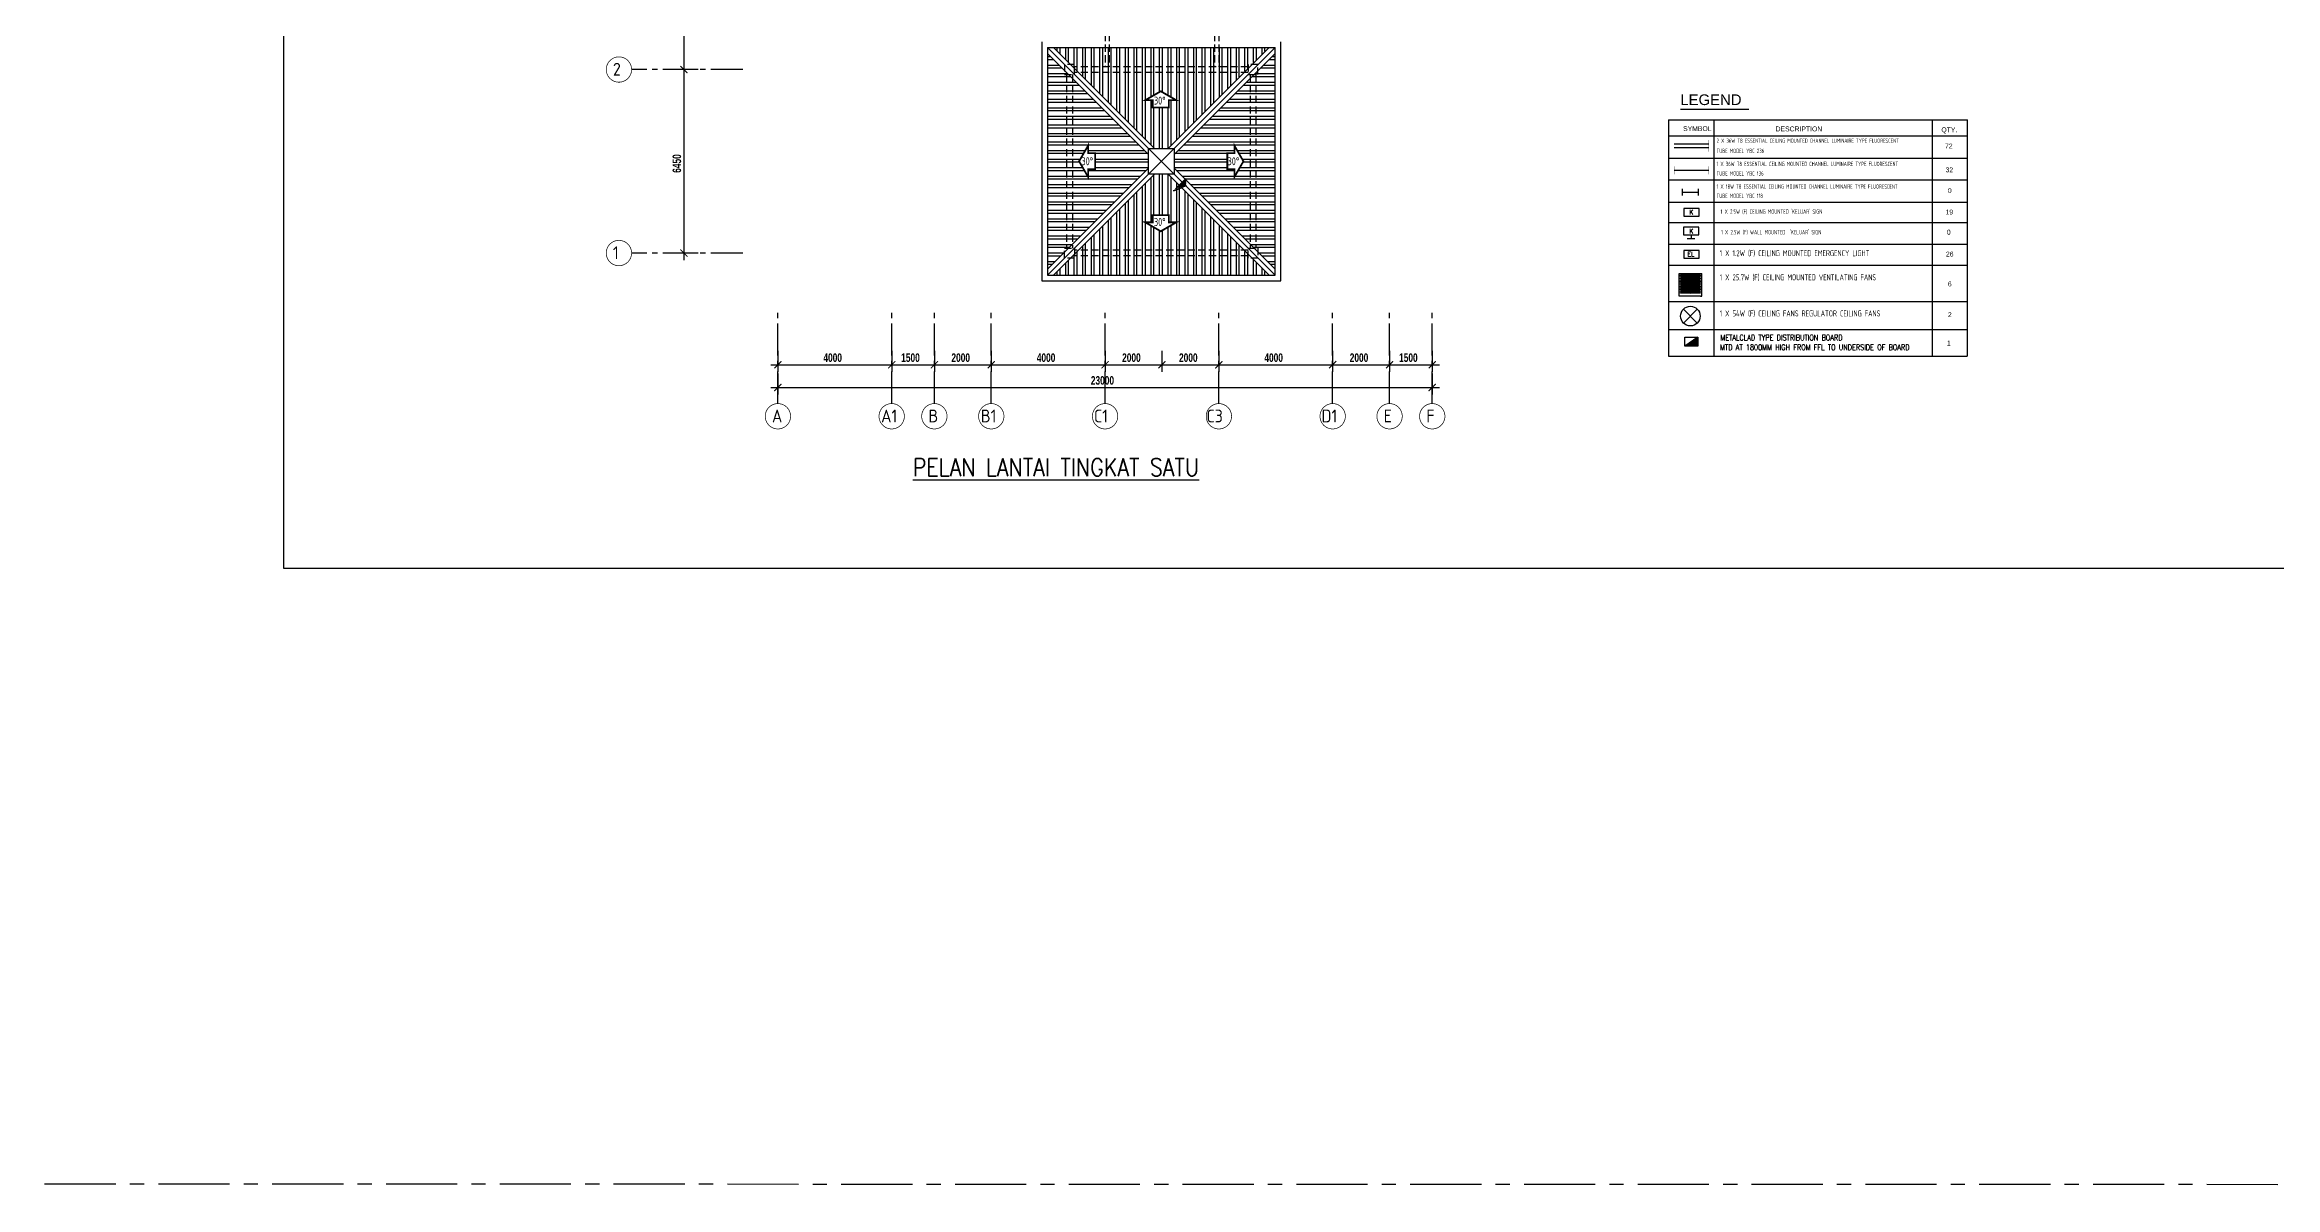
# Model space of a CAD drawing. Header units: inches. Extents: x -85907952 to 802144, y 988801 to 3125513.
# Drawn here: x 242775 to 321185, y 988801 to 1028964 of the extents above; entities that cross this region are included whole.
import ezdxf

# ---------------------------------------------------------------- set-up
doc = ezdxf.new("R2010")
doc.units = ezdxf.units.IN
doc.header["$MEASUREMENT"] = 0
for name, pattern in [('CENTER', [2, 1.25, -0.25, 0.25, -0.25]), ('CENTER2', [1.125, 0.75, -0.125, 0.125, -0.125]), ('DASHED2', [0.375, 0.25, -0.125]), ('HIDDEN', [0.375, 0.25, -0.125])]:
    doc.linetypes.add(name, pattern=pattern)
for name, color, linetype in [('A-TXTBOMBA', 7, 'Continuous'), ('area', 3, 'Continuous'), ('DIM', 4, 'Continuous'), ('dxt_text', 4, 'Continuous'), ('Edges', 7, 'Continuous'), ('eLAMPU', 7, 'Continuous'), ('ELECT', 6, 'Continuous'), ('elk_LAMPU', 6, 'Continuous'), ('FF-TEXT', 7, 'Continuous'), ('FITTING', 8, 'Continuous'), ('GRID', 8, 'CENTER2'), ('GRID-TEXT', 8, 'Continuous'), ('lamb(new)', 5, 'Continuous'), ('LAMPU', 7, 'Continuous'), ('LW', 2, 'Continuous'), ('ROOF', 2, 'Continuous'), ('t.block', 4, 'Continuous'), ('TEL', 3, 'Continuous')]:
    doc.layers.add(name, color=color, linetype=linetype)
doc.layers.add('HATCH', color=8, linetype='Continuous', lineweight=25)
doc.layers.add('t3', color=8, linetype='Continuous', lineweight=25)
doc.layers.get('elk_LAMPU').off()
doc.styles.add('ARIAL', font='romans.shx', dxfattribs={"height": 2})
doc.styles.add('ARIAL2', font='arial.ttf', dxfattribs={"height": 200})
doc.styles.add('DIM', font='dim', dxfattribs={"width": 0.75})
doc.styles.add('LAILA', font='romans.shx', dxfattribs={"width": 0.85})
doc.styles.add('ROMANS', font='ROMANS', dxfattribs={"width": 0.7})
doc.styles.add('STYLE1', font='ISOCP.SHX')
doc.styles.add('style2', font='sanssb__.ttf', dxfattribs={"height": 1200})

# ---------------------------------------------------------------- blocks, each defined once
blk = doc.blocks.new('YBS 118')
at = {"layer": 'lamb(new)'}
for p, q in [((86608002, -1196899), (86608002, -1196643)), ((86608612, -1196899), (86608612, -1196643))]:
    blk.add_line(p, q, dxfattribs=at)
for points, const_width in [([(86608612, -1196771), (86608002, -1196771)], 50.8), ([(86608002, -1196899), (86608002, -1196643)], 10.2), ([(86608612, -1196899), (86608612, -1196643)], 10.2)]:
    blk.add_lwpolyline(points, dxfattribs=dict(at, const_width=const_width))
blk = doc.blocks.new('EXITE')
at = {"layer": 'A-TXTBOMBA', "color": 3}
blk.add_lwpolyline([(86607836, -1196697), (86607300, -1196697), (86607300, -1196967), (86607836, -1196967)], close=True, dxfattribs=at)
at = {"layer": 'A-TXTBOMBA', "color": 3, "style": 'ARIAL'}
blk.add_text('K', height=165, dxfattribs=at).set_placement((86607491, -1196907))
blk = doc.blocks.new('Elight')
at = {"layer": 'A-TXTBOMBA', "color": 6}
blk.add_lwpolyline([(86606267, -1196730), (86605731, -1196730), (86605731, -1197001), (86606267, -1197001)], close=True, dxfattribs=at)
at = {"layer": 'A-TXTBOMBA', "color": 6, "style": 'ARIAL'}
blk.add_text('EL', height=164.8, dxfattribs=at).set_placement((86605850, -1196940))
blk = doc.blocks.new('eexit')
at = {"layer": 'A-TXTBOMBA', "color": 3}
blk.add_lwpolyline([(86700150, -1205751), (86699614, -1205751), (86699614, -1206022), (86700150, -1206022)], close=True, dxfattribs=at)
at = {"layer": 'eLAMPU', "color": 3, "linetype": 'Continuous'}
for p, q in [((86700015, -1206171), (86699748, -1206171)), ((86699882, -1206011), (86699882, -1206171))]:
    blk.add_line(p, q, dxfattribs=at)
at = {"layer": 'A-TXTBOMBA', "color": 3, "style": 'ARIAL'}
blk.add_text('K', height=165, dxfattribs=at).set_placement((86699817, -1205977))
blk = doc.blocks.new('Exhaust Fan 8-Inch fr')
at = {"layer": 'Edges'}
for p, q in [((-5.9, 7.3), (5.9, 7.3)), ((-5.9, -4.5), (-5.9, 7.3)), ((-5.1, 6.1), (-5.1, 6.5)), ((-5.1, 6.5), (5.1, 6.5)), ((5.1, 6.1), (-5.1, 6.1)), ((-5.1, 5.3), (-5.1, 5.7)), ((-5.1, 5.7), (-0.3, 5.7)), ((-1.8, 5.3), (-5.1, 5.3)), ((-5.1, 4.4), (-5.1, 4.8)), ((-5.1, 4.8), (-2.5, 4.8)), ((-3, 4.4), (-5.1, 4.4)), ((-5.1, 3.6), (-5.1, 4)), ((-5.1, 4), (-3.4, 4)), ((-3.7, 3.6), (-5.1, 3.6)), ((-5.1, 2.8), (-5.1, 3.2)), ((-5.1, 3.2), (-3.9, 3.2)), ((-4.1, 2.8), (-5.1, 2.8)), ((-5.1, 2), (-5.1, 2.4)), ((-5.1, 2.4), (-4.2, 2.4)), ((-4.3, 2), (-5.1, 2)), ((-5.1, 1.1), (-5.1, 1.5)), ((-5.1, 1.5), (-4.3, 1.5)), ((-4.3, 1.1), (-5.1, 1.1)), ((-5.1, 0.3), (-5.1, 0.7)), ((-5.1, 0.7), (-4.2, 0.7)), ((-4.2, 0.3), (-5.1, 0.3)), ((-4.2, 2.2), (-4.3, 2)), ((-4.2, 2), (-4.3, 2)), ((-4.3, 1.5), (-4.3, 1.1)), ((-4.3, 1.5), (-4.3, 1.4)), ((-4.3, 1.5), (-4.3, 1.5)), ((-4.3, 1.5), (-4.2, 1.5)), ((-4.3, 1.4), (-4.3, 1.1)), ((-2.3, 1.1), (-4.3, 1.1)), ((-4.3, 1.1), (-4.3, 1.1)), ((-4.2, 2.4), (-4.2, 2.2)), ((-4.2, 2.4), (-1.9, 2.4)), ((-4.2, 2), (-4.2, 2.2)), ((-1.6, 2), (-4.2, 2)), ((-4.2, 1.5), (-4.2, 1.5)), ((-4.2, 1.5), (-1.4, 1.5)), ((-4.2, 1.5), (-1.4, 1.5)), ((-4.2, 0.7), (-4.2, 0.5)), ((-4.2, 0.7), (-3, 0.7)), ((-4.2, 0.6), (-3.2, 0.6)), ((-4.2, 0.5), (-4.2, 0.6)), ((-4.2, 0.5), (-4.2, 0.3)), ((-3.5, 0.3), (-4.2, 0.3)), ((-3.9, 3.2), (-4.1, 2.8)), ((-2.2, 2.8), (-4.1, 2.8)), ((-3.9, 3.2), (-2.4, 3.2)), ((-3.4, 4), (-3.7, 3.6)), ((-2.7, 3.6), (-3.7, 3.6)), ((-3.4, 0.5), (-3.5, 0.3)), ((-0.3, 0.3), (-3.5, 0.3)), ((-3.4, 4), (-2.7, 4)), ((-3.4, 0.5), (-3.2, 0.6)), ((-3.2, 0.6), (-3, 0.7)), ((-2.5, 4.8), (-3, 4.4)), ((-2.5, 4.4), (-3, 4.4)), ((-3, 0.7), (-0.3, 0.7)), ((-2.7, 3.7), (-2.7, 4)), ((-2.7, 3.7), (-2.7, 4)), ((-2.7, 4), (-2.7, 4)), ((-2.7, 4), (-0.5, 4)), ((-2.7, 3.6), (-2.7, 3.7)), ((-2.7, 3.7), (-2.7, 3.7)), ((-2.6, 3.6), (-2.7, 3.7)), ((-2.6, 3.6), (-2.7, 3.6)), ((-0.2, 3.6), (-2.6, 3.6)), ((-2.5, 4.5), (-1.9, 4.8)), ((-2.5, 4.8), (-1.9, 4.8)), ((-2.5, 4.4), (-2.5, 4.5)), ((-2.5, 4.4), (-2.5, 4.5)), ((-2.5, 4.5), (-2.5, 4.5)), ((-2.5, 4.4), (-2.5, 4.4)), ((-0.7, 4.4), (-2.5, 4.4)), ((-2.2, 2.8), (-2.4, 3.2)), ((-2.2, 2.8), (-2.4, 3.2)), ((-2.4, 3.2), (-2.4, 3.2)), ((-2.4, 3.2), (0, 3.2)), ((-2.3, 1.1), (-1.7, 1.5)), ((-0.6, 1.1), (-2.3, 1.1)), ((-2.2, 2.8), (-2.2, 2.8)), ((0.1, 2.8), (-2.2, 2.8)), ((-1.9, 4.8), (-1, 4.8)), ((-1.8, 2.1), (-1.9, 2.4)), ((-1.8, 2.1), (-1.9, 2.4)), ((-1.9, 2.4), (-1.9, 2.4)), ((-1.9, 2.4), (0.1, 2.4)), ((-1.4, 5.4), (-1.8, 5.3)), ((-1.4, 5.3), (-1.8, 5.3)), ((-1.8, 2.1), (-1.6, 2)), ((-1.8, 2.1), (-1.8, 2.1)), ((-1.8, 2.1), (-1.6, 2)), ((-1.7, 1.5), (-1.4, 1.5)), ((-1.6, 2), (-1.6, 2)), ((-0.3, 2), (-1.6, 2)), ((-1.1, 5.5), (-1.4, 5.4)), ((-1.4, 5.4), (-1.4, 5.3)), ((-1, 5.3), (-1.4, 5.3)), ((-1.4, 1.5), (-1.4, 1.5)), ((-1.4, 1.5), (-1.3, 1.5)), ((-1.4, 1.5), (-1.4, 1.5)), ((-1.4, 1.5), (-1.3, 1.5)), ((-1.3, 1.5), (-1.1, 1.5)), ((-1, 5.6), (-1.1, 5.5)), ((-1.1, 1.5), (-1.1, 1.5)), ((-1.1, 1.5), (-1.1, 1.5)), ((-1.1, 1.5), (-0.7, 1.4)), ((-1.1, 1.5), (-0.7, 1.5)), ((-1.1, 1.5), (-1.1, 1.5)), ((-0.3, 5.7), (-1, 5.6)), ((-1, 5.6), (-1, 5.3)), ((1, 5.3), (-1, 5.3)), ((-0.9, 4.8), (-1, 4.8)), ((-1, 4.8), (1, 4.8)), ((-0.9, 4.8), (-0.7, 4.4)), ((1, 4.4), (-0.7, 4.4)), ((-0.7, 1.4), (-0.7, 1.5)), ((-0.7, 1.5), (0.6, 1.5)), ((-0.7, 1.4), (-0.7, 1.4)), ((-0.7, 1.3), (-0.7, 1.4)), ((-0.7, 1.4), (-0.7, 1.4)), ((-0.6, 1.1), (-0.7, 1.3)), ((0.6, 1.1), (-0.6, 1.1)), ((-0.5, 4), (-0.2, 3.6)), ((-0.5, 4), (1, 4)), ((-0.3, 5.7), (0.3, 5.7)), ((-0.3, 2), (-0.3, 2)), ((-0.3, 2), (-0.2, 2)), ((0.3, 2), (-0.3, 2)), ((-0.2, 0.6), (-0.3, 0.7)), ((-0.2, 0.6), (-0.3, 0.7)), ((-0.3, 0.7), (-0.3, 0.7)), ((-0.3, 0.7), (0, 0.7)), ((-0.3, 0.3), (-0.2, 0.6)), ((-0.3, 0.4), (-0.2, 0.6)), ((-0.3, 0.4), (-0.1, 0.3)), ((-0.3, 0.3), (-0.3, 0.4)), ((-0.1, 0.3), (-0.3, 0.3)), ((-0.3, 0.3), (-0.3, 0.3)), ((1, 3.6), (-0.2, 3.6)), ((-0.2, 2), (-0.1, 2.1)), ((-0.2, 0.6), (-0.2, 0.6)), ((0, 2.1), (-0.1, 2.1)), ((-0.1, 2.1), (0, 2.1)), ((-0.1, 0.3), (0, 0.7)), ((-0.1, 0.3), (0, 0.7)), ((-0.1, 0.3), (-0.1, 0.3)), ((-0.1, 0.3), (-0.1, 0.3)), ((2, 0.3), (-0.1, 0.3)), ((0, 3.2), (0, 3.1)), ((0, 3.2), (0.6, 3.2)), ((0, 3.1), (0.1, 2.8)), ((0.1, 2.4), (0, 2.1)), ((0, 2.1), (0.2, 2)), ((0, 0.7), (0, 0.7)), ((0, 0.7), (0, 0.7)), ((0, 0.7), (0, 0.7)), ((0, 0.7), (0, 0.7)), ((0, 0.7), (1.7, 0.7)), ((0.3, 2.8), (0.1, 2.8)), ((0.1, 2.4), (0.2, 2.4)), ((0.2, 2.4), (0.2, 2.3)), ((0.2, 2.4), (3.3, 2.4)), ((0.2, 2.3), (0.2, 2)), ((0.2, 2), (0.2, 2)), ((0.2, 2), (0.3, 2)), ((1, 5.6), (0.3, 5.7)), ((0.3, 5.7), (5.1, 5.7)), ((0.6, 3.2), (0.3, 2.8)), ((3.5, 2.8), (0.3, 2.8)), ((2.7, 2), (0.3, 2)), ((0.6, 3.2), (3.5, 3.2)), ((0.7, 1.4), (0.6, 1.5)), ((0.7, 1.4), (0.6, 1.5)), ((0.6, 1.5), (0.6, 1.4)), ((0.6, 1.5), (0.6, 1.5)), ((0.6, 1.5), (0.6, 1.5)), ((0.6, 1.5), (1.9, 1.5)), ((0.6, 1.4), (0.6, 1.2)), ((0.6, 1.2), (0.6, 1.1)), ((0.8, 1.2), (0.6, 1.1)), ((0.6, 1.1), (0.6, 1.1)), ((1, 1.1), (0.6, 1.1)), ((1.2, 1.3), (0.7, 1.4)), ((0.7, 1.4), (0.7, 1.4)), ((1, 1.3), (0.7, 1.4)), ((1, 1.2), (0.8, 1.2)), ((1, 5.6), (1, 5.3)), ((1.1, 5.5), (1, 5.6)), ((1.4, 5.3), (1, 5.3)), ((1, 4.8), (1, 4.4)), ((1, 4.8), (1.4, 4.8)), ((1.4, 4.4), (1, 4.4)), ((1, 4), (1, 3.6)), ((1, 4), (1.4, 4)), ((1.4, 3.6), (1, 3.6)), ((1, 1.2), (1, 1.3)), ((1.2, 1.3), (1, 1.3)), ((1, 1.1), (1, 1.2)), ((1.2, 1.1), (1, 1.1)), ((1.4, 5.4), (1.1, 5.5)), ((1.7, 1.4), (1.2, 1.3)), ((1.2, 1.3), (1.2, 1.3)), ((1.2, 1.3), (1.2, 1.1)), ((1.2, 1.3), (1.2, 1.3)), ((1.4, 1.3), (1.2, 1.3)), ((1.4, 1.1), (1.2, 1.1)), ((1.4, 5.4), (1.4, 5.3)), ((1.8, 5.3), (1.4, 5.4)), ((1.8, 5.3), (1.4, 5.3)), ((1.4, 4.8), (1.4, 4.4)), ((1.4, 4.8), (2.5, 4.8)), ((3, 4.4), (1.4, 4.4)), ((1.4, 4), (1.4, 3.6)), ((1.4, 3.6), (2.1, 4)), ((1.4, 4), (2.1, 4)), ((1.4, 3.6), (1.4, 3.6)), ((3.2, 3.6), (1.4, 3.6)), ((1.7, 1.4), (1.4, 1.3)), ((1.4, 1.3), (1.4, 1.1)), ((4.3, 1.1), (1.4, 1.1)), ((1.9, 1.5), (1.7, 1.4)), ((1.9, 1.5), (1.7, 1.4)), ((1.7, 1.4), (1.7, 1.4)), ((1.7, 0.7), (1.8, 0.6)), ((1.7, 0.7), (4.2, 0.7)), ((5.1, 5.3), (1.8, 5.3)), ((1.8, 0.6), (4.2, 0.6)), ((1.8, 0.6), (2, 0.3)), ((1.9, 1.5), (4.2, 1.5)), ((2, 1.5), (1.9, 1.5)), ((1.9, 1.5), (2, 1.5)), ((2, 1.5), (4.2, 1.5)), ((4.2, 0.3), (2, 0.3)), ((2.1, 4), (2.9, 4)), ((3, 4.4), (2.5, 4.8)), ((2.5, 4.8), (5.1, 4.8)), ((3.3, 2.3), (2.7, 2)), ((3.3, 2.3), (2.7, 2)), ((4.2, 2), (2.7, 2)), ((2.7, 2), (2.7, 2)), ((2.9, 4), (3.1, 3.9)), ((2.9, 4), (3.4, 4)), ((5.1, 4.4), (3, 4.4)), ((3.1, 3.9), (3.2, 3.6)), ((3.7, 3.6), (3.2, 3.6)), ((3.3, 2.3), (3.3, 2.4)), ((3.3, 2.3), (3.3, 2.4)), ((3.3, 2.4), (3.3, 2.4)), ((3.3, 2.4), (4.2, 2.4)), ((3.3, 2.3), (3.3, 2.3)), ((3.7, 3.6), (3.4, 4)), ((3.4, 4), (5.1, 4)), ((3.5, 2.8), (3.5, 3.2)), ((3.5, 3.2), (3.5, 3.1)), ((3.5, 3.2), (3.5, 3.2)), ((3.5, 3.2), (3.9, 3.2)), ((3.5, 2.8), (3.5, 3.1)), ((4.1, 2.8), (3.5, 2.8)), ((3.5, 2.8), (3.5, 2.8)), ((5.1, 3.6), (3.7, 3.6)), ((4.1, 2.8), (3.9, 3.2)), ((3.9, 3.2), (5.1, 3.2)), ((5.1, 2.8), (4.1, 2.8)), ((4.2, 2.3), (4.2, 2.4)), ((4.2, 2.4), (5.1, 2.4)), ((4.2, 2.3), (4.2, 2.3)), ((4.3, 2), (4.2, 2.3)), ((4.2, 2.3), (4.2, 2)), ((4.3, 2), (4.2, 2)), ((4.2, 1.5), (4.2, 1.5)), ((4.2, 1.5), (4.3, 1.5)), ((4.2, 0.4), (4.2, 0.7)), ((4.2, 0.7), (5.1, 0.7)), ((4.2, 0.6), (4.2, 0.4)), ((4.2, 0.3), (4.2, 0.4)), ((5.1, 0.3), (4.2, 0.3)), ((5.1, 2), (4.3, 2)), ((4.3, 1.5), (4.3, 1.1)), ((4.3, 1.4), (4.3, 1.5)), ((4.3, 1.5), (4.3, 1.5)), ((4.3, 1.5), (5.1, 1.5)), ((4.3, 1.1), (4.3, 1.4)), ((5.1, 1.1), (4.3, 1.1)), ((4.3, 1.1), (4.3, 1.1)), ((5.1, 6.5), (5.1, 6.1)), ((5.1, 5.7), (5.1, 5.3)), ((5.1, 4.8), (5.1, 4.4)), ((5.1, 4), (5.1, 3.6)), ((5.1, 3.2), (5.1, 2.8)), ((5.1, 2.4), (5.1, 2)), ((5.1, 1.5), (5.1, 1.1)), ((5.1, 0.7), (5.1, 0.3)), ((5.9, -4.5), (5.9, 7.3)), ((5.2, -4.5), (-5.9, -4.5)), ((-5.1, -0.5), (-5.1, -0.1)), ((-5.1, -0.1), (-4, -0.1)), ((-3.9, -0.5), (-5.1, -0.5)), ((-5.1, -1.3), (-5.1, -0.9)), ((-5.1, -0.9), (-3.6, -0.9)), ((-3.3, -1.3), (-5.1, -1.3)), ((-5.1, -2.2), (-5.1, -1.8)), ((-5.1, -1.8), (-3, -1.8)), ((-2.5, -2.2), (-5.1, -2.2)), ((-5.1, -3), (-5.1, -2.6)), ((-5.1, -2.6), (-1.7, -2.6)), ((5.1, -3), (-5.1, -3)), ((-4, -0.1), (-3.6, -0.1)), ((-4, -0.1), (-4, -0.1)), ((-4, -0.1), (-3.9, -0.5)), ((-4, -0.1), (-3.6, -0.1)), ((-3.4, -0.5), (-3.9, -0.5)), ((-3.6, -0.1), (-3.6, -0.1)), ((-3.6, -0.1), (-3.6, -0.3)), ((-3.6, -0.1), (-0.5, -0.1)), ((-3.6, -0.3), (-3.4, -0.5)), ((-3.6, -0.9), (-3.6, -1)), ((-3.6, -0.9), (-3.2, -0.9)), ((-3.6, -1), (-3.1, -1)), ((-3.6, -1), (-3.3, -1.3)), ((-1, -0.5), (-3.4, -0.5)), ((-2.7, -1.3), (-3.3, -1.3)), ((-3.1, -1), (-3.2, -0.9)), ((-3.2, -0.9), (-1.7, -0.9)), ((-2.7, -1.3), (-3.1, -1)), ((-3.1, -1), (-3.1, -1)), ((-2.7, -1.3), (-3.1, -1)), ((-3.1, -1), (-3.1, -1)), ((-3, -1.8), (-2.5, -2.2)), ((-3, -1.8), (-1.4, -1.8)), ((-2.3, -1.3), (-2.7, -1.3)), ((-2.7, -1.3), (-2.7, -1.3)), ((-2.6, -1.3), (-2.7, -1.3)), ((-2.7, -1.3), (-2.7, -1.3)), ((-2.3, -1.3), (-2.6, -1.3)), ((-1.4, -1.3), (-2.6, -1.3)), ((-1.4, -2.2), (-2.5, -2.2)), ((-1.7, -0.9), (-2.3, -1.3)), ((-1.9, -1), (-2.3, -1.3)), ((-2.3, -1.3), (-2.3, -1.3)), ((-1.7, -0.9), (-1.9, -1)), ((-1.9, -1), (-1.4, -1)), ((-1.7, -0.9), (-1.7, -0.9)), ((-1.7, -0.9), (-1.4, -0.9)), ((-1.7, -2.6), (-1.4, -2.7)), ((-1.7, -2.6), (-1.4, -2.6)), ((-1.4, -0.9), (-1.4, -1)), ((-1.4, -0.9), (-1, -0.9)), ((-1.4, -1), (-1.4, -1.3)), ((-1, -1.3), (-1.4, -1.3)), ((-1.4, -1.8), (-1.4, -2.2)), ((-1.4, -1.8), (-1, -1.8)), ((-1, -2.2), (-1.4, -2.2)), ((-1.4, -2.6), (-1.4, -2.7)), ((-1.4, -2.6), (-1, -2.6)), ((-1.4, -2.7), (-1.1, -2.8)), ((-1.1, -2.8), (-1, -2.8)), ((-0.7, -0.3), (-1, -0.5)), ((-0.7, -0.3), (-1, -0.5)), ((0, -0.5), (-1, -0.5)), ((-1, -0.5), (-1, -0.5)), ((-1, -1.3), (-1, -0.9)), ((-1, -0.9), (0.3, -0.9)), ((0.5, -1.3), (-1, -1.3)), ((-1, -2.2), (-1, -1.8)), ((-1, -1.8), (0.8, -1.8)), ((1, -2.2), (-1, -2.2)), ((-1, -2.8), (-1, -2.6)), ((-1, -2.6), (1, -2.6)), ((-1, -2.8), (0, -3)), ((-0.7, -0.3), (-0.5, -0.1)), ((-0.7, -0.3), (-0.5, -0.1)), ((-0.7, -0.3), (-0.7, -0.3)), ((-0.5, -0.1), (-0.5, -0.1)), ((-0.5, -0.1), (-0.1, -0.1)), ((-0.1, -0.3), (-0.1, -0.1)), ((-0.1, -0.3), (-0.1, -0.1)), ((-0.1, -0.1), (-0.1, -0.1)), ((-0.1, -0.1), (2.2, -0.1)), ((0, -0.5), (-0.1, -0.3)), ((0.1, -0.5), (-0.1, -0.3)), ((-0.1, -0.3), (-0.1, -0.3)), ((0.1, -0.5), (0, -0.5)), ((0, -3), (1, -2.8)), ((2.5, -0.5), (0.1, -0.5)), ((0.5, -1.3), (0.3, -0.9)), ((0.5, -1.3), (0.3, -0.9)), ((0.3, -0.9), (0.3, -0.9)), ((0.3, -0.9), (2.7, -0.9)), ((0.5, -1.3), (0.5, -1.3)), ((2.7, -1.3), (0.5, -1.3)), ((0.9, -2), (0.8, -1.8)), ((0.9, -2), (0.8, -1.8)), ((0.8, -1.8), (0.8, -1.8)), ((0.8, -1.8), (2.3, -1.8)), ((0.9, -2), (0.9, -2)), ((0.9, -2), (1.2, -2.2)), ((0.9, -2), (1, -2.1)), ((1, -2.1), (1, -2.2)), ((1, -2.1), (1.1, -2.2)), ((1.1, -2.2), (1, -2.2)), ((1, -2.6), (1, -2.8)), ((1, -2.6), (1.4, -2.6)), ((1, -2.8), (1.1, -2.8)), ((1.2, -2.2), (1.1, -2.2)), ((1.1, -2.8), (1.4, -2.7)), ((1.5, -2.2), (1.2, -2.2)), ((1.4, -2.6), (1.4, -2.7)), ((1.4, -2.7), (1.7, -2.6)), ((1.4, -2.6), (1.7, -2.6)), ((1.5, -2.2), (1.7, -2.1)), ((1.6, -2.2), (1.5, -2.2)), ((1.6, -2.2), (1.7, -2.1)), ((2.5, -2.2), (1.6, -2.2)), ((2.3, -1.8), (1.7, -2.1)), ((1.7, -2.1), (1.7, -2.1)), ((1.7, -2.6), (5.1, -2.6)), ((2.2, -0.1), (4, -0.1)), ((2.2, -0.1), (2.2, -0.1)), ((2.2, -0.1), (2.5, -0.5)), ((2.2, -0.1), (4, -0.1)), ((2.3, -1.8), (3, -1.8)), ((3.9, -0.5), (2.5, -0.5)), ((2.5, -2.2), (3, -1.8)), ((5.1, -2.2), (2.5, -2.2)), ((2.7, -0.9), (2.7, -1)), ((2.7, -0.9), (3.6, -0.9)), ((2.7, -1), (3.6, -1)), ((2.7, -1), (2.7, -1.3)), ((2.7, -1.3), (2.7, -1.3)), ((3.3, -1.3), (2.7, -1.3)), ((3, -1.8), (5.1, -1.8)), ((3.3, -1.3), (3.6, -1)), ((5.1, -1.3), (3.3, -1.3)), ((3.6, -1), (3.6, -0.9)), ((3.6, -0.9), (5.1, -0.9)), ((3.9, -0.5), (4, -0.1)), ((5.1, -0.5), (3.9, -0.5)), ((4, -0.1), (4, -0.1)), ((4, -0.1), (5.1, -0.1)), ((5.1, -0.1), (5.1, -0.5)), ((5.1, -0.9), (5.1, -1.3)), ((5.1, -1.8), (5.1, -2.2)), ((5.1, -2.6), (5.1, -3)), ((5.2, -4.5), (5.7, -4.5)), ((5.7, -4.5), (5.9, -4.5))]:
    blk.add_line(p, q, dxfattribs=at)
blk = doc.blocks.new('ceiling fan')
at = {"layer": 'ELECT', "color": 6}
for p, q in [((86610809, -1196104), (86611870, -1195043)), ((86610809, -1195043), (86611870, -1196104))]:
    blk.add_line(p, q, dxfattribs=at)
blk.add_circle((86611340, -1195573), 750, dxfattribs=at)
blk = doc.blocks.new('DB')
at = {"layer": 'ELECT', "color": 2}
blk.add_line((253743, 25513), (253288, 25198), dxfattribs=at)
blk.add_lwpolyline([(253288, 25513), (253743, 25513), (253743, 25198), (253288, 25198)], close=True, dxfattribs=at)
blk.add_solid([(253743, 25513), (253743, 25198), (253288, 25198)], dxfattribs=at)
blk = doc.blocks.new('YBC 2X36')
at = {"layer": 'FITTING', "color": 3}
for points, const_width in [([(-610, 63), (610, 63)], 54.6), ([(-610, 201), (-610, -74)], 10.9), ([(-610, 72), (-610, -203)], 10.9), ([(610, 201), (610, -84)], 10.9), ([(610, 72), (610, -203)], 10.9), ([(-610, -66), (610, -66)], 54.6)]:
    blk.add_lwpolyline(points, dxfattribs=dict(at, const_width=const_width))
blk = doc.blocks.new('YBC 1X36')
at = {"layer": 'FITTING', "color": 3}
for points, const_width in [([(-610, 0), (610, 0)], 54.6), ([(-610, 138), (-610, -138)], 10.9), ([(610, 138), (610, -138)], 10.9)]:
    blk.add_lwpolyline(points, dxfattribs=dict(at, const_width=const_width))

msp = doc.modelspace()

# ---------------------------------------------------------------- hatches: boundary and pattern name
at = {"layer": 'LW'}
h = msp.add_hatch(dxfattribs=at)
h.set_pattern_fill('U', color=256, scale=12.32, angle=-135, style=0, pattern_type=0)
h.set_pattern_definition([(45, (-185889.892, 749291.96), (-8.71155554, 8.71155554), [])])
edge = h.paths.add_edge_path()
edge.add_line((282890, 1024267), (282454, 1023831))
edge.add_arc((282890, 1023396), 616, -270, -225, ccw=False)
edge.add_line((282890, 1024012), (282890, 1024267))
at = {"layer": 'ROOF'}
h = msp.add_hatch(dxfattribs=at)
h.set_pattern_fill('ANSI32', color=256, scale=800, angle=45, style=0)
h.set_pattern_definition([(90, (2653467.14, 2052744.07), (-300, 6e-14), []), (90, (2653567.14, 2052844.07), (-300, 6e-14), [])])
h.paths.add_polyline_path([(278249, 1028864), (285799, 1028864), (282262, 1025314), (281786, 1025314)])
h.paths.add_polyline_path([(281723, 1027009), (281459, 1027009), (282007, 1027325), (282555, 1027009), (282290, 1027009), (282290, 1026757), (281723, 1026757)], flags=16)
h = msp.add_hatch(dxfattribs=at)
h.set_pattern_fill('ANSI32', color=256, scale=800, angle=315, style=0)
h.set_pattern_definition([(180, (-2089418.6, 2052744.07), (-1e-13, 300), []), (180, (-2089518.6, 2052644.07), (-1e-13, 300), [])])
h.paths.add_polyline_path([(281574, 1025102), (278024, 1028652), (278024, 1021077), (281574, 1024627)])
h.paths.add_polyline_path([(279452, 1024581), (279452, 1024316), (279136, 1024864), (279452, 1025413), (279452, 1025148), (279704, 1025148), (279704, 1024581)], flags=16)
h = msp.add_hatch(dxfattribs=at)
h.set_pattern_fill('ANSI32', color=256, scale=800, angle=315, style=0)
h.set_pattern_definition([(0, (2653467.14, 2052744.07), (1e-13, 300), []), (0, (2653567.14, 2052644.07), (1e-13, 300), [])])
h.paths.add_polyline_path([(282474, 1025102), (286024, 1028652), (286024, 1021077), (282474, 1024627)])
h.paths.add_polyline_path([(284596, 1024581), (284596, 1024316), (284913, 1024864), (284596, 1025413), (284596, 1025148), (284345, 1025148), (284345, 1024581)], flags=16)
h = msp.add_hatch(dxfattribs=at)
h.set_pattern_fill('ANSI32', color=256, scale=800, angle=45, style=0)
h.set_pattern_definition([(270, (2653467.14, -3015.07), (-300, -6e-14), []), (270, (2653567.14, -3115.07), (-300, -6e-14), [])])
h.paths.add_polyline_path([(278249, 1020864), (285799, 1020864), (282262, 1024414), (281786, 1024414)])
h.paths.add_polyline_path([(281723, 1022720), (281459, 1022720), (282007, 1022404), (282555, 1022720), (282290, 1022720), (282290, 1022972), (281723, 1022972)], flags=16)

# ---------------------------------------------------------------- linework, layer by layer
at = {"linetype": 'ByBlock', "const_width": 37.5}
for points in [[(265372, 1027964), (265122, 1028214)], [(265122, 1028214), (265372, 1027964)], [(265122, 1021764), (265372, 1021514)], [(268674, 1017838), (268424, 1017588)], [(272674, 1017838), (272424, 1017588)], [(272424, 1017588), (272674, 1017838)], [(273924, 1017588), (274174, 1017838)], [(274174, 1017838), (273924, 1017588)], [(275924, 1017588), (276174, 1017838)], [(276174, 1017838), (275924, 1017588)], [(280174, 1017838), (279924, 1017588)], [(279924, 1017588), (280174, 1017838)], [(281924, 1017588), (282174, 1017838)], [(282174, 1017838), (281924, 1017588)], [(284174, 1017838), (283924, 1017588)], [(283924, 1017588), (284174, 1017838)], [(287924, 1017588), (288174, 1017838)], [(288174, 1017838), (287924, 1017588)], [(289924, 1017588), (290174, 1017838)], [(290174, 1017838), (289924, 1017588)], [(291424, 1017588), (291674, 1017838)], [(268674, 1017038), (268424, 1016788)], [(291424, 1016788), (291674, 1017038)]]:
    msp.add_lwpolyline(points, dxfattribs=at)
at = {"layer": 'DIM'}
for p, q in [((265247, 1032064), (265247, 1027839)), ((265742, 1028089), (264997, 1028089)), ((265742, 1028089), (264997, 1028089)), ((265247, 1028339), (265247, 1021389)), ((265742, 1021639), (264997, 1021639)), ((268549, 1018208), (268549, 1017463)), ((272549, 1018208), (272549, 1017463)), ((272549, 1018208), (272549, 1017463)), ((274049, 1018208), (274049, 1017463)), ((274049, 1018208), (274049, 1017463)), ((276049, 1018208), (276049, 1017463)), ((276049, 1018208), (276049, 1017463)), ((280049, 1018208), (280049, 1017463)), ((280049, 1018208), (280049, 1017463)), ((282049, 1018208), (282049, 1017463)), ((282049, 1018208), (282049, 1017463)), ((284049, 1018208), (284049, 1017463)), ((284049, 1018208), (284049, 1017463)), ((288049, 1018208), (288049, 1017463)), ((288049, 1018208), (288049, 1017463)), ((290049, 1018208), (290049, 1017463)), ((290049, 1018208), (290049, 1017463)), ((291549, 1018208), (291549, 1017463)), ((268299, 1017713), (272799, 1017713)), ((268549, 1017408), (268549, 1016663)), ((272299, 1017713), (274299, 1017713)), ((273799, 1017713), (276299, 1017713)), ((275799, 1017713), (280299, 1017713)), ((279799, 1017713), (282299, 1017713)), ((281799, 1017713), (284299, 1017713)), ((283799, 1017713), (288299, 1017713)), ((287799, 1017713), (290299, 1017713)), ((289799, 1017713), (291799, 1017713)), ((291549, 1017408), (291549, 1016663)), ((268299, 1016913), (291799, 1016913))]:
    msp.add_line(p, q, dxfattribs=at)
at = {"layer": 'GRID', "ltscale": 1500}
for p, q in [((267315, 1028089), (263407, 1028089)), ((267315, 1021639), (263407, 1021639)), ((268549, 1016348), (268549, 1019535)), ((272549, 1016348), (272549, 1019535)), ((274049, 1016348), (274049, 1019535)), ((276049, 1016348), (276049, 1019535)), ((280049, 1016348), (280049, 1019535)), ((284049, 1016348), (284049, 1019535)), ((288049, 1016348), (288049, 1019535)), ((290049, 1016348), (290049, 1019535)), ((291549, 1016348), (291549, 1019535))]:
    msp.add_line(p, q, dxfattribs=at)
at = {"layer": 'GRID-TEXT', "const_width": 24.7}
for points in [[(263407, 1028089, 1), (262516, 1028089, 0.414214), (262961, 1027644, 0.414214), (263407, 1028089, 1)], [(263407, 1021639, 1), (262516, 1021639, 0.414214), (262961, 1021194, 0.414214), (263407, 1021639, 1)], [(268995, 1015902, 1), (268104, 1015902, 0.414214), (268549, 1015457, 0.414214), (268995, 1015902, 1)], [(272995, 1015902, 1), (272104, 1015902, 0.414214), (272549, 1015457, 0.414214), (272995, 1015902, 1)], [(274495, 1015902, 1), (273604, 1015902, 0.414214), (274049, 1015457, 0.414214), (274495, 1015902, 1)], [(276495, 1015902, 1), (275604, 1015902, 0.414214), (276049, 1015457, 0.414214), (276495, 1015902, 1)], [(280495, 1015902, 1), (279604, 1015902, 0.414214), (280049, 1015457, 0.414214), (280495, 1015902, 1)], [(284495, 1015902, 1), (283604, 1015902, 0.414214), (284049, 1015457, 0.414214), (284495, 1015902, 1)], [(288495, 1015902, 1), (287604, 1015902, 0.414214), (288049, 1015457, 0.414214), (288495, 1015902, 1)], [(290495, 1015902, 1), (289604, 1015902, 0.414214), (290049, 1015457, 0.414214), (290495, 1015902, 1)], [(291995, 1015902, 1), (291104, 1015902, 0.414214), (291549, 1015457, 0.414214), (291995, 1015902, 1)]]:
    msp.add_lwpolyline(points, format="xyb", dxfattribs=at)
at = {"layer": 'HATCH', "const_width": 63.3}
for points in [[(281723, 1027009), (281459, 1027009), (282007, 1027325), (282555, 1027009), (282290, 1027009), (282290, 1026757), (281723, 1026757)], [(279452, 1024581), (279452, 1024316), (279136, 1024864), (279452, 1025413), (279452, 1025148), (279704, 1025148), (279704, 1024581)], [(284596, 1024581), (284596, 1024316), (284913, 1024864), (284596, 1025413), (284596, 1025148), (284345, 1025148), (284345, 1024581)], [(281723, 1022720), (281459, 1022720), (282007, 1022404), (282555, 1022720), (282290, 1022720), (282290, 1022972), (281723, 1022972)]]:
    msp.add_lwpolyline(points, close=True, dxfattribs=at)
at = {"layer": 'LAMPU', "color": 1, "linetype": 'Continuous'}
for p, q in [((300276, 1026694), (302675, 1026694)), ((299848, 1026326), (310366, 1026326)), ((299848, 1026326), (299848, 1021209)), ((299848, 1025764), (310366, 1025764)), ((301443, 1026326), (301443, 1021209)), ((309116, 1026326), (309116, 1021209)), ((310356, 1026326), (310356, 1021209)), ((299848, 1024974), (310366, 1024974)), ((301443, 1025316), (301443, 1025316)), ((299848, 1024215), (310366, 1024215)), ((299848, 1024073), (299848, 1018956)), ((301443, 1024073), (301443, 1018956)), ((309116, 1024073), (309116, 1018956)), ((310356, 1024065), (310356, 1018948)), ((299848, 1023428), (310366, 1023428)), ((299848, 1023014), (299848, 1018016)), ((299848, 1022717), (310356, 1022717)), ((301443, 1023014), (301443, 1018016)), ((309116, 1023014), (309116, 1018016)), ((310356, 1023014), (310356, 1018016)), ((299848, 1021947), (310356, 1021947)), ((299848, 1021209), (310356, 1021209)), ((299848, 1019932), (310356, 1019932)), ((299848, 1018948), (310356, 1018948)), ((299848, 1018016), (310356, 1018016))]:
    msp.add_line(p, q, dxfattribs=at)
at = {"layer": 'LW', "linetype": 'HIDDEN', "ltscale": 1000}
for p, q in [((280049, 1031214), (280049, 1028189)), ((280199, 1031214), (280199, 1028189)), ((283899, 1031214), (283899, 1028189)), ((284049, 1031214), (284049, 1028189)), ((285074, 1028189), (278974, 1028189)), ((285074, 1027989), (278974, 1027989)), ((278699, 1027914), (278699, 1021814)), ((278899, 1027914), (278899, 1021814)), ((285149, 1027914), (285149, 1021814)), ((285349, 1027914), (285349, 1021814)), ((285074, 1021739), (278974, 1021739)), ((285074, 1021539), (278974, 1021539))]:
    msp.add_line(p, q, dxfattribs=at)
for points in [[(278974, 1027914), (278974, 1028264), (278624, 1028264), (278624, 1027914)], [(278974, 1027914), (278974, 1028264), (278624, 1028264), (278624, 1027914)], [(285424, 1027914), (285424, 1028264), (285074, 1028264), (285074, 1027914)], [(285424, 1027914), (285424, 1028264), (285074, 1028264), (285074, 1027914)], [(278974, 1021814), (278974, 1021464), (278624, 1021464), (278624, 1021814)], [(278974, 1021814), (278974, 1021464), (278624, 1021464), (278624, 1021814)], [(285424, 1021814), (285424, 1021464), (285074, 1021464), (285074, 1021814)], [(285424, 1021814), (285424, 1021464), (285074, 1021464), (285074, 1021814)]]:
    msp.add_lwpolyline(points, close=True, dxfattribs=at)
at = {"layer": 'ROOF'}
for p, q in [((277824, 1029064), (277824, 1020664)), ((286224, 1020664), (286224, 1029064)), ((277824, 1020664), (286224, 1020664))]:
    msp.add_line(p, q, dxfattribs=at)
at = {"layer": 'ROOF', "linetype": 'Continuous', "ltscale": 2000}
for p, q in [((278024, 1028864), (286024, 1028864)), ((281574, 1025314), (278024, 1028864)), ((281786, 1025314), (278236, 1028864)), ((282262, 1025314), (285812, 1028864)), ((282474, 1025314), (286024, 1028864)), ((286024, 1020864), (286024, 1028864)), ((281574, 1025102), (278024, 1028652)), ((278024, 1028506), (278024, 1020864)), ((282474, 1025102), (286024, 1028652)), ((281574, 1025314), (282474, 1024414)), ((282474, 1025314), (281574, 1024414)), ((278024, 1021077), (281574, 1024627)), ((278024, 1020864), (281574, 1024414)), ((278236, 1020864), (281786, 1024414)), ((285812, 1020864), (282262, 1024414)), ((286024, 1021077), (282474, 1024627)), ((286024, 1020864), (282474, 1024414)), ((278249, 1020864), (285799, 1020864))]:
    msp.add_line(p, q, dxfattribs=at)
at = {"layer": 'ROOF', "linetype": 'DASHED2', "ltscale": 2000}
for p, q in [((278024, 1028864), (278024, 1020864)), ((278249, 1028864), (285799, 1028864)), ((278024, 1020864), (286024, 1020864))]:
    msp.add_line(p, q, dxfattribs=at)
at = {"layer": 'ROOF', "linetype": 'Continuous', "ltscale": 2000}
msp.add_lwpolyline([(281574, 1025314), (282474, 1025314), (282474, 1024414), (281574, 1024414)], close=True, dxfattribs=at)
at = {"layer": 't.block', "color": 7, "ltscale": 0.5}
msp.add_lwpolyline([(346042, 1010547), (251187, 1010547), (251187, 1075409), (346042, 1075409)], close=True, dxfattribs=at)
at = {"layer": 'TEL', "color": 8, "linetype": 'CENTER', "ltscale": 2000}
msp.add_line((242775, 988925), (802144, 988801), dxfattribs=at)

# ---------------------------------------------------------------- block references
at = {"xscale": 67.64413300129952, "yscale": 67.64413300129952, "zscale": 67.64413300129952}
msp.add_blockref('Exhaust Fan 8-Inch fr', (300624, 1020431), dxfattribs=at)
at = {"layer": 'A-TXTBOMBA'}
msp.add_blockref('DB', (47144, 993164), dxfattribs=at)
at = {"layer": 'area'}
for name, p in [('eexit', (-86399233, 2228305)), ('EXITE', (-86306906, 2219899)), ('Elight', (-86305337, 2218462))]:
    msp.add_blockref(name, p, dxfattribs=at)
at = {"layer": 'dxt_text'}
for name, p in [('YBC 2X36', (300657, 1025410)), ('YBC 1X36', (300666, 1024546))]:
    msp.add_blockref(name, p, dxfattribs=at)
at = {"layer": 'elk_LAMPU', "color": 0, "linetype": 'DASHED2', "lineweight": 18, "xscale": 0.4586404132694923, "yscale": 0.4586404132694923, "zscale": 0.4586404132694923}
msp.add_blockref('ceiling fan', (-39422837, 1567761), dxfattribs=at)
at = {"layer": 'lamb(new)', "xscale": 0.9296837370623666, "yscale": 0.9296837370623666, "zscale": 0.9296837370623666}
msp.add_blockref('YBS 118', (-80217711, 2136397), dxfattribs=at)

# ---------------------------------------------------------------- texts
at = {"layer": 'DIM', "style": 'style2', "width": 0.7}
msp.add_text('6450', height=300, rotation=90, dxfattribs=at).set_placement((265147, 1024459))
for s, p in [('4000', (270149, 1017813)), ('1500', (272884, 1017813)), ('2000', (274649, 1017813)), ('4000', (277649, 1017813)), ('2000', (280649, 1017813)), ('2000', (282649, 1017813)), ('4000', (285649, 1017813)), ('2000', (288649, 1017813)), ('1500', (290384, 1017813)), ('23000', (279549, 1017013))]:
    msp.add_text(s, height=300, dxfattribs=at).set_placement(p)
at = {"layer": 'ELECT', "color": 7, "style": 'ROMANS', "width": 0.75}
for s, p in [('METALCLAD TYPE DISTRIBUTION BOARD', (301677, 1018570)), ('MTD AT 1800MM HIGH FROM FFL TO UNDERSIDE OF BOARD', (301668, 1018227))]:
    msp.add_text(s, height=200, dxfattribs=at).set_placement(p)
at = {"layer": 'FF-TEXT', "color": 3, "style": 'LAILA', "width": 0.85}
msp.add_text('%%uPELAN LANTAI TINGKAT SATU', height=625, dxfattribs=at).set_placement((273290, 1013798))
at = {"layer": 'GRID-TEXT', "style": 'STYLE1'}
for s, p in [('2', (262752, 1027874)), ('1', (262752, 1021424)), ('A', (268341, 1015687)), ('A1', (272178, 1015687)), ('B', (273841, 1015687)), ('B1', (275683, 1015687)), ('C1', (279659, 1015687)), ('C3', (283615, 1015687)), ('D1', (287659, 1015687)), ('E', (289841, 1015687)), ('F', (291341, 1015687))]:
    msp.add_text(s, height=450, dxfattribs=at).set_placement(p)
at = {"layer": 'LAMPU', "style": 'ARIAL2'}
for s, height, p in [('LEGEND', 374.8, (300269, 1026840)), ('SYMBOL', 171.8, (300368, 1025926)), ('DESCRIPTION', 171.84, (303618, 1025916)), ('QTY.', 171.8, (309445, 1025885)), ('72', 171.8, (309573, 1025314)), ('32', 171.8, (309592, 1024479)), ('0', 172, (309675, 1023747)), ('19', 171.8, (309593, 1022994)), ('26', 171.8, (309605, 1021517)), ('0', 172, (309640, 1022287)), ('6', 172, (309675, 1020467)), ('2', 172, (309675, 1019387)), ('1', 172, (309638, 1018389))]:
    msp.add_text(s, height=height, dxfattribs=at).set_placement(p)
at = {"layer": 'LAMPU', "color": 7, "linetype": 'Continuous', "style": 'DIM', "width": 0.75}
for s, height, p in [('2 X 36W T8 ESSENTIAL CEILING MOUNTED CHANNEL LUMINAIRE TYPE FLUORESCENT ', 151.22, (301544, 1025513)), ('1 X 36W T8 ESSENTIAL CEILING MOUNTED CHANNEL LUMINAIRE TYPE FLUORESCENT ', 151.22, (301544, 1024696)), ('TUBE MODEL YBC 236', 151.22, (301544, 1025155)), ('1 X 18W T8 ESSENTIAL CEILING MOUNTED CHANNEL LUMINAIRE TYPE FLUORESCENT ', 151.22, (301544, 1023902)), ('TUBE MODEL YBC 136', 151.22, (301544, 1024362)), ('TUBE MODEL YBC 118', 151.22, (301544, 1023575)), ('1 X 1.2W (F) CEILING MOUNTED EMERGENCY LIGHT', 211.41, (301653, 1021529)), ('1 X 25.7W (F) CEILING MOUNTED VENTILATING FANS', 211.41, (301653, 1020680)), ('1 X 54W (F) CEILING FANS REGULATOR CEILING FANS', 211.41, (301653, 1019411))]:
    msp.add_text(s, height=height, dxfattribs=at).set_placement(p)
at = {"layer": 'LAMPU', "color": 7, "style": 'DIM', "width": 0.75}
for s, p in [("1 X 2.5W (F) CEILING MOUNTED 'KELUAR' SIGN", (301685, 1023018)), ("1 X 2.5W (F) WALL MOUNTED  'KELUAR' SIGN", (301699, 1022295))]:
    msp.add_text(s, height=155.34, dxfattribs=at).set_placement(p)
at = {"layer": 't3', "style": 'STYLE1', "width": 0.8}
for p in [(281768, 1026858), (279221, 1024725), (284357, 1024725), (281768, 1022590)]:
    msp.add_text('30%%D', height=281.2, dxfattribs=at).set_placement(p)

doc.saveas('drawing.dxf')
